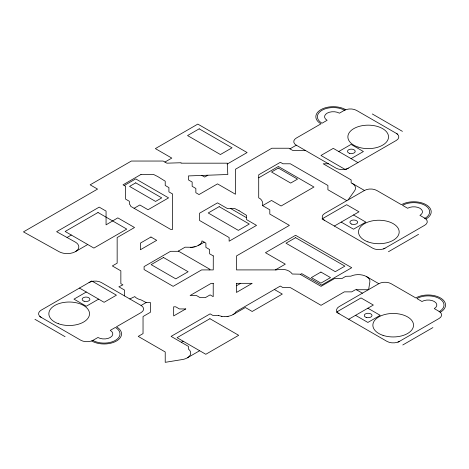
<?xml version="1.0" encoding="UTF-8"?>
<svg xmlns="http://www.w3.org/2000/svg" width="469" height="469" viewBox="0 0 469 469"><rect width="100%" height="100%" fill="white"/><g stroke="black" fill="none" stroke-linecap="round" stroke-linejoin="round"><path stroke-width="0.7" d="M368.628 289.59L369.853 281.945A11.619 6.707 0 0 0 367.221 277.044L366.447 276.558A11.619 6.707 0 0 0 350.859 276.171L345.805 276.311L342.106 278.445L334.714 278.445L321.036 286.342L299.967 274.177L292.293 274.019C288.875 269.106 281.781 268.667 276.411 269.91L236.493 269.91L236.523 255.916L289.402 225.384L269.804 214.069L269.804 209.801L262.499 205.586C263.437 202.385 261.684 199.096 258.712 197.842L258.712 174.796L280.368 162.297L282.948 163.787L290.34 163.787L327.907 185.472L327.907 189.74L346.82 200.662M348.115 199.911L354.687 190.637A11.619 6.707 0 0 0 352.876 183.819L351.146 182.84L351.146 179.914L323.205 163.787L328.499 163.787M228.169 316.311C231.141 315.743 234.436 314.541 235.96 311.738L280.28 286.055L282.948 287.597L290.34 287.597L321.036 305.319L344.34 291.865L351.732 291.865L355.432 289.731L368.382 289.731M124.232 185.525L135.717 178.894L168.582 197.871L148.04 209.731L139.826 204.982L134.093 208.295M164.93 162.057L171.801 158.088L155.368 148.603L197.818 124.092L247.116 152.554L227.254 164.021M67.044 237.49L71.306 235.033M75.409 251.636L87.738 244.519M207.855 175.224L204.666 177.065L201.852 175.441M289.959 148.861L296.302 145.197L336.015 168.125A8.718 5.03 0 0 0 348.338 168.125M258.712 177.815L278.357 166.472L313.966 187.025L281.095 206.002L271.51 200.468L262.576 205.627M86.302 292.023L73.979 299.14L86.302 306.251L98.631 299.14M338.753 151.522L351.076 144.405L363.405 151.522L351.076 158.639M204.232 242.151L198.575 245.416M89.046 282.537A8.718 5.03 0 0 1 101.368 282.537L141.081 305.466L146.146 302.54L150.432 302.54L150.432 312.26L143.039 316.534L143.039 333.611L138.226 336.39L165.223 351.973L165.223 362.326L182.265 359.553A11.619 6.707 0 0 0 187.166 357.929L187.946 357.454A11.619 6.707 0 0 0 188.896 349.475L188.462 349.124L188.462 346.415L171.091 336.39L210.118 313.855L212.697 315.344L218.331 315.467M209.092 269.91L210.024 269.37L178.349 251.079M424.996 218.296A15.882 9.169 0 0 0 424.996 205.334A15.882 9.169 0 0 0 402.543 205.334L407.608 208.259A8.718 5.03 0 0 1 419.931 208.259A8.718 5.03 0 0 1 419.931 215.371L426.092 218.929A17.429 10.06 0 0 0 426.092 204.701A17.429 10.06 0 0 0 401.446 204.701L376.795 190.467A8.718 5.03 0 0 0 364.472 190.467L324.759 213.395A8.718 5.03 0 0 0 324.759 220.512M334.344 226.046L358.996 211.812L346.667 204.701L322.021 218.929L372.685 248.183A8.718 5.03 0 0 0 385.014 248.183M236.464 285.762L240.685 283.329M275.344 269.91L285.31 264.153L265.454 252.691L295.581 235.297L351.727 267.711L321.599 285.105L301.743 273.644L300.394 274.424M181.351 342.311L183.221 341.239M233.011 314.635L245.34 307.517L252.187 311.475L282.309 294.081L274.359 289.484M187.33 357.841L199.653 350.724M383.642 248.975L424.726 225.255A8.718 5.03 0 0 0 424.726 218.138M388.438 251.742L418.559 234.348M439.347 311.533A15.882 9.169 0 0 0 439.347 298.565A15.882 9.169 0 0 0 416.894 298.565L421.959 301.491A8.718 5.03 0 0 1 434.282 301.491A8.718 5.03 0 0 1 434.282 308.608L440.444 312.166A17.429 10.06 0 0 0 440.444 297.932A17.429 10.06 0 0 0 415.798 297.932L391.146 283.704A8.718 5.03 0 0 0 378.823 283.704L339.11 306.632A8.718 5.03 0 0 0 339.11 313.743M348.696 319.278L373.347 305.049L361.019 297.932L336.373 312.166L387.036 341.414A8.718 5.03 0 0 0 399.365 341.414M397.993 342.206L439.078 318.486A8.718 5.03 0 0 0 439.078 311.375M402.789 344.973L432.916 327.579M129.79 298.946L134.796 296.59L135.066 296.9A11.619 6.707 0 0 0 140.987 299.861L146.146 302.54M195.086 246.782L194.787 246.858M194.019 247.016L193.715 247.075M192.923 247.186L192.607 247.227M227.066 316.469L228.157 316.311M191.798 247.298L191.475 247.321M227.049 316.469L225.079 316.593M190.66 247.345L190.338 247.351M305.383 150.438L292.545 150.35L288.875 148.233L271.856 148.233L235.473 169.239L235.473 194.248L217.51 183.877L199.026 194.553L195.854 192.724L195.854 188.45L192.155 186.316L192.155 182.048L188.462 179.914L188.462 175.922L227.823 174.503L227.213 163.177L181.063 163.177L181.063 162.743L166.864 163.177L163.165 161.043L131.355 161.043L90.159 184.827L97.552 189.095L23.45 231.879L59.135 251.724A11.619 6.707 0 0 0 74.735 251.994L75.568 251.542A11.619 6.707 0 0 0 75.257 242.057L56.626 231.698L99.194 207.122L106.064 211.085L106.064 224.85L117.807 217.868L134.527 227.518L117.156 237.549L117.156 263.168L112.343 265.946L120.855 270.859L120.855 283.663L122.931 284.865L118.856 286.782L124.549 290.071L124.549 295.921M222.804 316.493L224.786 316.598M221.427 316.311L222.517 316.469M221.69 316.346L218.343 315.467M372.304 113.967L402.431 131.361M397.636 134.128L356.557 110.408A8.718 5.03 0 0 0 344.234 110.408M357.923 162.591L333.277 148.362L320.954 155.474L345.6 169.708L396.27 140.454A8.718 5.03 0 0 0 396.27 133.337M352.149 183.35L364.472 190.467M353.515 214.978L365.838 222.095L353.515 229.206L341.192 222.095M366.5 276.587L378.823 283.704M230.795 208.611L246.565 217.716M356.399 289.731L362.39 293.189M367.866 308.209L380.195 315.326L367.866 322.443L355.543 315.326M79.454 288.072L104.106 302.3L116.429 295.183L91.783 280.954L41.114 310.208A8.718 5.03 0 0 0 41.114 317.32M39.748 316.534L80.826 340.248A8.718 5.03 0 0 0 93.149 340.248M34.952 319.301L65.08 336.695M92.88 340.406A15.882 9.169 0 0 0 115.333 340.406A15.882 9.169 0 0 0 115.333 327.444L110.268 330.369A8.718 5.03 0 0 1 110.268 337.481A8.718 5.03 0 0 1 97.945 337.481L91.783 341.039A17.429 10.06 0 0 0 116.429 341.039A17.429 10.06 0 0 0 116.429 326.811L141.081 312.577A8.718 5.03 0 0 0 141.081 305.466M344.504 110.25A15.882 9.169 0 0 0 322.045 110.25A15.882 9.169 0 0 0 322.045 123.218L327.116 120.293A8.718 5.03 0 0 1 327.116 113.176A8.718 5.03 0 0 1 339.439 113.176L345.6 109.623A17.429 10.06 0 0 0 320.954 109.623A17.429 10.06 0 0 0 320.954 123.851L296.302 138.079A8.718 5.03 0 0 0 296.302 145.197M213.231 283.329L213.202 296.66L210.118 294.878L205.305 297.657L200.14 297.657L196.441 295.523L190.103 295.523L211.232 283.329L213.231 283.329M213.284 255.91L213.254 269.91L201.606 269.91L173.143 286.342L144.094 269.569L144.094 266.591L170.564 251.308L177.956 251.308L185.085 247.192L192.05 247.286L196.323 246.418L200.345 244.126L201.488 242.672L202.016 240.873L205.891 243.106L205.891 247.374L209.59 249.514L209.59 253.782L213.284 255.91M236.47 283.329L236.452 292.445L252.181 283.329L236.47 283.329M239.084 210.751L246.565 215.359L246.565 219.627L256.537 225.384L229.13 241.213L229.13 237.549L199.554 220.471L199.554 213.225L217.51 202.854L227.488 208.611L234.881 208.611L239.084 210.751M199.19 128.834L187.547 135.559L220.412 154.53L232.055 147.811L199.19 128.834M140.981 174.456L123.025 184.827L125.604 186.316L125.604 199.126L129.303 201.26L129.45 204.109A11.619 6.707 0 0 1 130.646 205.95L130.763 206.372L170.564 229.353L172.615 229.353L172.615 194.008L168.916 191.874L168.916 187.606L165.223 185.472L165.223 181.204L157.824 176.596L153.539 174.456L140.981 174.456M135.717 182.846L129.555 186.404L155.573 201.43L161.735 197.871L135.717 182.846M98.009 212.498L65.144 231.475L93.9 248.078L126.765 229.101L98.009 212.498M150.959 237.009L140.395 243.106L140.395 249.748L156.71 240.327L150.959 237.009M278.357 168.054L271.51 172.006L290.686 183.074L297.534 179.123L278.357 168.054M219.17 206.647L208.213 212.973L238.34 230.367L249.297 224.041L219.17 206.647M163.47 257.51L151.141 264.627L175.793 278.856L188.116 271.739L163.47 257.51M295.581 237.672L285.996 243.206L335.294 271.668L344.879 266.134L295.581 237.672M185.759 308.942L173.671 315.924L173.671 306.808L175.723 306.808L179.422 308.942L185.759 308.942M209.924 318.703L177.059 337.68L205.815 354.283L238.68 335.306L209.924 318.703M320.919 272.061L311.334 277.595L320.919 283.129L330.504 277.595L320.919 272.061M84.092 301.233A3.875 2.234 0 0 0 89.901 299.298A3.875 2.234 0 0 0 84.092 297.358A3.875 2.234 0 0 0 84.092 301.233M58.262 323.669A20.337 11.743 0 0 0 89.503 314.277A20.337 11.743 0 0 0 59.798 303.349A20.337 11.743 0 0 0 58.262 323.669M366.207 317.419A3.875 2.234 0 0 0 372.017 315.485A3.875 2.234 0 0 0 366.207 313.55A3.875 2.234 0 0 0 366.207 317.419M383.032 335.376A20.337 11.743 0 0 0 413.535 325.21A20.337 11.743 0 0 0 383.032 315.039A20.337 11.743 0 0 0 383.032 335.376M351.533 224.071A3.875 2.234 0 0 0 357.642 222.47A3.875 2.234 0 0 0 352.19 220.213A3.875 2.234 0 0 0 351.533 224.071M367.925 241.875A20.337 11.743 0 0 0 399.166 232.489A20.337 11.743 0 0 0 369.461 221.561A20.337 11.743 0 0 0 367.925 241.875M349.417 153.299A3.875 2.234 0 0 0 355.226 151.364A3.875 2.234 0 0 0 349.417 149.429A3.875 2.234 0 0 0 349.417 153.299M358.029 147.061A20.337 11.743 0 0 0 388.531 136.895A20.337 11.743 0 0 0 358.029 126.73A20.337 11.743 0 0 0 358.029 147.061"/></g></svg>
